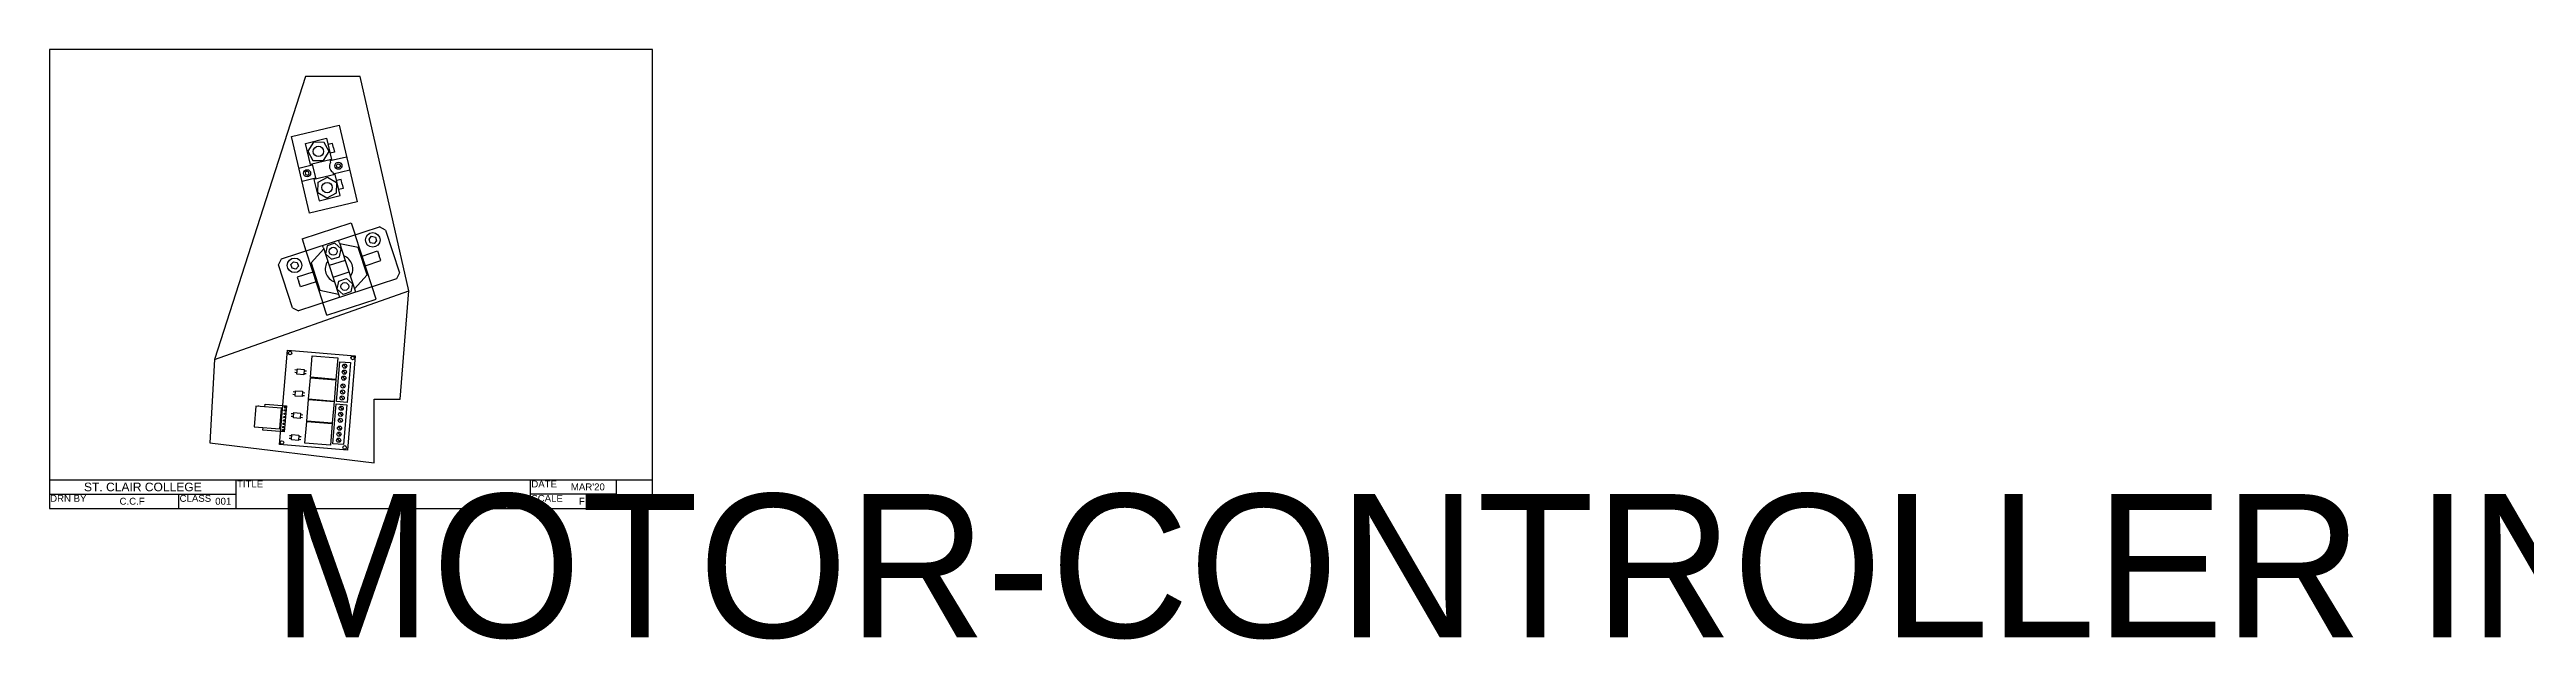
# Model space of a CAD drawing. Header units: inches. Extents: x 0 to 86.3, y -2.3 to 8.
# Drawn here: x 0 to 43.14, y -2.29 to 8 of the extents above; entities that cross this region are included whole.
import ezdxf
from ezdxf.enums import TextEntityAlignment as Align

# ---------------------------------------------------------------- set-up
doc = ezdxf.new("R2018")
doc.units = ezdxf.units.IN
doc.header["$MEASUREMENT"] = 0
doc.layers.add('DRAWING SHT', color=7, linetype='Continuous')
doc.styles.add('Annotative', font='arial.ttf')
doc.styles.get("Standard").update_dxf_attribs({"font": 'arial.ttf'})

# ---------------------------------------------------------------- blocks, each defined once
blk = doc.blocks.new('Fuerth Cole DRAWING SHT')
at = {"layer": 'DRAWING SHT'}
for p, q in [((0, 0.5), (10.5, 0.5)), ((3.25, 0), (3.25, 0.5)), ((8.375, 0), (8.375, 0.5)), ((9.875, 0), (9.875, 0.5)), ((0, 0.25), (3.25, 0.25)), ((2.25, 0), (2.25, 0.25)), ((9.875, 0.25), (8.375, 0.25))]:
    blk.add_line(p, q, dxfattribs=at)
blk.add_lwpolyline([(0, 0), (10.5, 0), (10.5, 8), (0, 8)], close=True, dxfattribs=at)
for s, width, heights, insert, char_height, attachment_point in [('ST. CLAIR COLLEGE', 3.25, [0.247], (1.625, 0.373), 0.15, 5), ('DRN BY', 2.25, [0.19], (0.01, 0.235), 0.12, 1)]:
    blk.add_mtext_dynamic_manual_height_columns(s, width=width, gutter_width=1, heights=heights, dxfattribs=dict(at, insert=insert, char_height=char_height, attachment_point=attachment_point))
at = {"layer": 'DRAWING SHT', "char_height": 0.12, "width": 1, "attachment_point": 1, "style": 'Annotative'}
for s, insert in [('TITLE', (3.265, 0.485)), ('CLASS', (2.265, 0.235))]:
    blk.add_mtext(s, dxfattribs=dict(at, insert=insert))
at = {"layer": 'DRAWING SHT', "char_height": 0.12, "width": 1.5, "attachment_point": 1}
for s, insert in [('DATE', (8.39, 0.485)), ('SCALE', (8.39, 0.235))]:
    blk.add_mtext(s, dxfattribs=dict(at, insert=insert))
at = {"layer": 'DRAWING SHT'}
for tag, p in [('DATE', (9.375, 0.375)), ('DRN_BY', (1.438, 0.125)), ('CLS', (3.025, 0.125)), ('SCALE', (9.425, 0.125))]:
    blk.add_attdef(tag, text='', height=0.12, dxfattribs=at).set_placement(p, align=Align.MIDDLE_CENTER)
at = {"layer": 'DRAWING SHT', "lineweight": 30, "flags": 104}
blk.add_attdef('TITLE', text='', height=0.12, dxfattribs=at).set_placement((3.875, 0.25), align=Align.MIDDLE_LEFT)

msp = doc.modelspace()

# ---------------------------------------------------------------- linework, layer by layer
for p, q in [((4.457, 7.529), (2.871, 2.593)), ((5.409, 7.529), (4.457, 7.529)), ((6.259, 3.794), (5.409, 7.529)), ((4.927, 6.364), (4.849, 6.346)), ((4.911, 6.084), (4.882, 6.077)), ((4.882, 6.077), (4.893, 6.03)), ((4.964, 6.208), (4.886, 6.19)), ((4.886, 6.062), (5.173, 6.13)), ((4.945, 6.286), (4.927, 6.364)), ((4.945, 6.286), (4.964, 6.208)), ((4.342, 5.932), (4.576, 5.988)), ((4.631, 5.754), (4.397, 5.699)), ((4.543, 5.996), (4.572, 6.003)), ((4.572, 6.003), (4.635, 5.739)), ((4.933, 5.86), (4.945, 5.813)), ((5.228, 5.896), (4.941, 5.828)), ((5.077, 5.732), (4.999, 5.714)), ((5.095, 5.654), (5.077, 5.732)), ((5.095, 5.654), (5.114, 5.576)), ((5.114, 5.576), (5.036, 5.558)), ((4.397, 4.702), (5.253, 4.981)), ((5.253, 4.981), (5.322, 4.768)), ((5.617, 3.862), (5.322, 4.768)), ((5.853, 4.853), (5.747, 4.906)), ((3.987, 4.245), (4.041, 4.35)), ((4.397, 4.702), (4.466, 4.489)), ((4.466, 4.489), (4.761, 3.583)), ((4.769, 4.54), (4.755, 4.583)), ((4.769, 4.54), (4.869, 4.233)), ((5.147, 4.324), (4.869, 4.233)), ((5.047, 4.631), (5.033, 4.674)), ((5.047, 4.631), (5.147, 4.324)), ((5.147, 4.324), (5.315, 3.811)), ((5.442, 4.4), (5.714, 4.489)), ((5.469, 4.315), (5.497, 4.23)), ((5.497, 4.23), (5.77, 4.319)), ((5.714, 4.489), (5.742, 4.404)), ((5.77, 4.319), (5.742, 4.404)), ((4.586, 4.121), (4.313, 4.033)), ((4.313, 4.033), (4.341, 3.947)), ((4.369, 3.862), (4.341, 3.947)), ((4.642, 3.951), (4.369, 3.862)), ((4.869, 4.233), (5.036, 3.72)), ((5.214, 4.118), (4.936, 4.028)), ((6.096, 4.107), (6.042, 4.001)), ((2.871, 2.593), (6.259, 3.794)), ((4.23, 3.498), (4.336, 3.445)), ((4.831, 3.371), (4.761, 3.583)), ((4.831, 3.371), (5.686, 3.649)), ((5.036, 3.72), (5.05, 3.677)), ((5.315, 3.811), (5.328, 3.768)), ((5.686, 3.649), (5.617, 3.862)), ((6.108, 1.906), (6.259, 3.794)), ((2.871, 2.593), (2.792, 1.143)), ((4.311, 2.363), (4.27, 2.367)), ((4.315, 2.41), (4.274, 2.414)), ((4.431, 2.353), (4.472, 2.35)), ((4.435, 2.4), (4.476, 2.397)), ((5.089, 2.161), (5.136, 2.106)), ((5.101, 2.299), (5.147, 2.243)), ((5.109, 2.403), (5.156, 2.348)), ((5.118, 2.508), (5.165, 2.453)), ((4.279, 1.981), (4.238, 1.985)), ((4.283, 2.028), (4.242, 2.032)), ((4.399, 1.971), (4.44, 1.968)), ((4.403, 2.018), (4.444, 2.015)), ((5.057, 1.774), (5.104, 1.718)), ((5.072, 1.951), (5.118, 1.896)), ((5.08, 2.056), (5.127, 2.001)), ((5.654, 0.797), (5.654, 1.906)), ((5.654, 1.906), (6.108, 1.906)), ((4.248, 1.6), (4.206, 1.603)), ((4.251, 1.647), (4.21, 1.65)), ((4.367, 1.59), (4.408, 1.586)), ((4.371, 1.637), (4.412, 1.633)), ((5.019, 1.322), (5.066, 1.266)), ((5.028, 1.427), (5.075, 1.371)), ((5.039, 1.564), (5.086, 1.509)), ((5.048, 1.669), (5.095, 1.614)), ((2.792, 1.143), (5.654, 0.797)), ((4.216, 1.218), (4.175, 1.221)), ((4.22, 1.265), (4.178, 1.268)), ((4.335, 1.208), (4.376, 1.204)), ((4.339, 1.255), (4.38, 1.251)), ((5.01, 1.217), (5.057, 1.161))]:
    msp.add_line(p, q)
for points in [[(4.211, 6.482), (5.042, 6.679), (5.359, 5.347), (4.528, 5.149)], [(4.455, 6.364), (4.824, 6.452), (4.911, 6.084), (4.543, 5.996)], [(4.867, 6.219), (4.78, 6.381), (4.596, 6.386), (4.499, 6.229), (4.587, 6.067), (4.771, 6.062)], [(4.494, 5.809), (4.52, 5.833), (4.512, 5.868), (4.478, 5.878), (4.452, 5.853), (4.46, 5.819)], [(4.693, 5.364), (5.061, 5.452), (4.974, 5.82), (4.605, 5.732)], [(4.995, 5.679), (4.99, 5.495), (4.828, 5.408), (4.671, 5.504), (4.677, 5.688), (4.839, 5.776)], [(5.039, 5.938), (5.005, 5.948), (4.997, 5.983), (5.023, 6.007), (5.057, 5.997), (5.065, 5.963)], [(5.047, 4.388), (5.076, 4.527), (4.971, 4.622), (4.836, 4.578), (4.806, 4.439), (4.912, 4.344)], [(5.651, 4.617), (5.586, 4.631), (5.565, 4.695), (5.609, 4.744), (5.675, 4.73), (5.695, 4.667)], [(4.289, 4.173), (4.224, 4.187), (4.203, 4.251), (4.248, 4.3), (4.313, 4.287), (4.334, 4.223)], [(5.171, 4.007), (5.277, 3.912), (5.247, 3.773), (5.113, 3.729), (5.007, 3.824), (5.036, 3.963)], [(5.323, 2.662), (5.188, 1.015), (4.006, 1.114), (4.142, 2.76)], [(5.018, 2.624), (4.987, 2.248), (4.544, 2.285), (4.575, 2.661)], [(4.437, 2.424), (4.429, 2.33), (4.309, 2.34), (4.317, 2.434)], [(4.986, 2.242), (4.955, 1.866), (4.512, 1.903), (4.543, 2.279)], [(5.24, 2.542), (5.182, 1.847), (4.997, 1.863), (5.055, 2.557)], [(3.564, 1.424), (4.01, 1.386), (4.04, 1.747), (3.594, 1.785)], [(4.405, 2.042), (4.397, 1.948), (4.277, 1.958), (4.285, 2.052)], [(4.954, 1.861), (4.923, 1.484), (4.48, 1.521), (4.512, 1.898)], [(5.178, 1.807), (5.12, 1.113), (4.935, 1.128), (4.993, 1.823)], [(4.373, 1.66), (4.365, 1.566), (4.246, 1.576), (4.253, 1.67)], [(4.922, 1.479), (4.891, 1.102), (4.448, 1.139), (4.48, 1.516)], [(4.341, 1.278), (4.333, 1.184), (4.214, 1.194), (4.222, 1.288)]]:
    msp.add_lwpolyline(points, close=True)
for points in [[(4.041, 4.35), (5.747, 4.906)], [(5.853, 4.853), (6.096, 4.107)], [(4.774, 4.524), (4.554, 4.279), (4.709, 3.805), (5.031, 3.737)], [(5.309, 3.828), (5.529, 4.072), (5.375, 4.546), (5.053, 4.614)], [(4.23, 3.498), (3.987, 4.245)], [(6.042, 4.001), (4.336, 3.445)], [(3.75, 1.772), (3.754, 1.818), (4.125, 1.787), (4.087, 1.335), (3.716, 1.366), (3.72, 1.411)]]:
    msp.add_lwpolyline(points)
for centre, radius in [((4.683, 6.224), 0.0907), ((4.486, 5.843), 0.0614), ((4.833, 5.592), 0.0907), ((5.031, 5.973), 0.0614), ((5.63, 4.681), 0.127), ((4.268, 4.237), 0.127), ((4.941, 4.483), 0.0688), ((5.142, 3.868), 0.0688), ((4.187, 2.709), 0.0307), ((5.279, 2.623), 0.0307), ((5.112, 2.133), 0.0363), ((5.124, 2.271), 0.0363), ((5.133, 2.376), 0.0363), ((5.141, 2.481), 0.0363), ((4.103, 1.763), 0.0129), ((5.08, 1.746), 0.0363), ((5.095, 1.924), 0.0363), ((5.104, 2.028), 0.0363), ((4.069, 1.364), 0.0129), ((4.074, 1.416), 0.0129), ((4.079, 1.474), 0.0129), ((4.083, 1.532), 0.0129), ((4.088, 1.591), 0.0129), ((4.093, 1.65), 0.0129), ((4.098, 1.708), 0.0129), ((5.042, 1.294), 0.0363), ((5.051, 1.399), 0.0363), ((5.063, 1.536), 0.0363), ((5.071, 1.641), 0.0363), ((4.048, 1.149), 0.0307), ((5.034, 1.189), 0.0363), ((5.14, 1.063), 0.0307)]:
    msp.add_circle(centre, radius)
for centre, radius, start, end in [((4.994, 5.964), 0.121, 147.0519, 239.6845), ((5.042, 4.176), 0.24, 325.6695, 70.4336), ((5.042, 4.176), 0.24, 145.6695, 250.4336), ((3.492, 1.806), 0.15, 350.3628, 355.2273)]:
    msp.add_arc(centre, radius, start, end)

# ---------------------------------------------------------------- block references
ref = msp.add_blockref('Fuerth Cole DRAWING SHT', (0, 0))
ref.add_attrib('DRN_BY', 'C.C.F', dxfattribs={"layer": 'DRAWING SHT', "height": 0.12}).set_placement((1.438, 0.125), align=Align.MIDDLE_CENTER)
ref.add_attrib('CLS', '001', dxfattribs={"layer": 'DRAWING SHT', "height": 0.12}).set_placement((3.025, 0.125), align=Align.MIDDLE_CENTER)
ref.add_attrib('DATE', "MAR'20", dxfattribs={"layer": 'DRAWING SHT', "height": 0.12}).set_placement((9.375, 0.375), align=Align.MIDDLE_CENTER)
ref.add_attrib('SCALE', 'FULL', dxfattribs={"layer": 'DRAWING SHT', "height": 0.12}).set_placement((9.425, 0.125), align=Align.MIDDLE_CENTER)
lines = msp.add_mtext('MOTOR-CONTROLLER INTERFACE PANEL LAYOUT', dxfattribs={"layer": 'DRAWING SHT', "insert": (3.875, 0.25), "char_height": 2.5, "attachment_point": 1})
ref.add_attrib('TITLE', '', (3.875, 0.25), dxfattribs={"flags": 104}).embed_mtext(lines)

doc.saveas('drawing.dxf')
